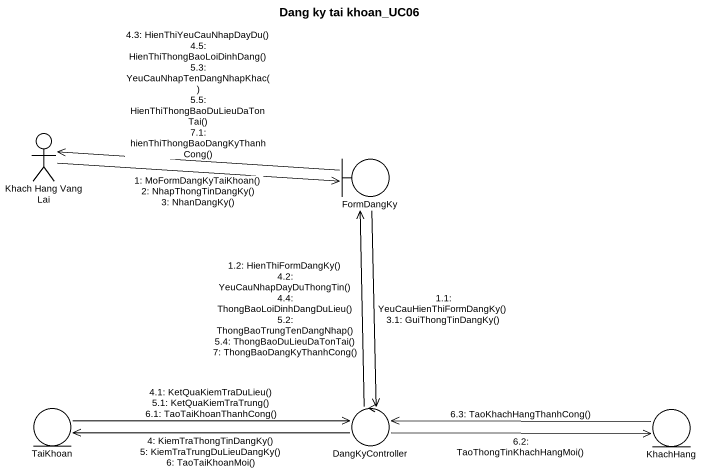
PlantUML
@startuml
title Dang ky tai khoan_UC06
actor "Khach Hang Vang Lai" as Khach_Hang_Vang_Lai
boundary FormDangKy
entity TaiKhoan
control DangKyController
entity KhachHang
Khach_Hang_Vang_Lai -right-> FormDangKy : 1: MoFormDangKyTaiKhoan()\n2: NhapThongTinDangKy()\n3: NhanDangKy()
FormDangKy --> DangKyController : 1.1: YeuCauHienThiFormDangKy()\n3.1: GuiThongTinDangKy()
DangKyController -up-> FormDangKy : 1.2: HienThiFormDangKy()\n4.2: YeuCauNhapDayDuThongTin()\n4.4: ThongBaoLoiDinhDangDuLieu()\n5.2: ThongBaoTrungTenDangNhap()\n5.4: ThongBaoDuLieuDaTonTai()\n7: ThongBaoDangKyThanhCong()
DangKyController -left-> TaiKhoan : 4: KiemTraThongTinDangKy()\n5: KiemTraTrungDuLieuDangKy()\n6: TaoTaiKhoanMoi()
TaiKhoan -right-> DangKyController : 4.1: KetQuaKiemTraDuLieu()\n5.1: KetQuaKiemTraTrung()\n6.1: TaoTaiKhoanThanhCong()
FormDangKy -left-> Khach_Hang_Vang_Lai : 4.3: HienThiYeuCauNhapDayDu()\n4.5: HienThiThongBaoLoiDinhDang()\n5.3: YeuCauNhapTenDangNhapKhac()\n5.5: HienThiThongBaoDuLieuDaTonTai()\n7.1: hienThiThongBaoDangKyThanhCong()
DangKyController -right-> KhachHang : 6.2: TaoThongTinKhachHangMoi()
KhachHang -left-> DangKyController : 6.3: TaoKhachHangThanhCong()
@enduml
